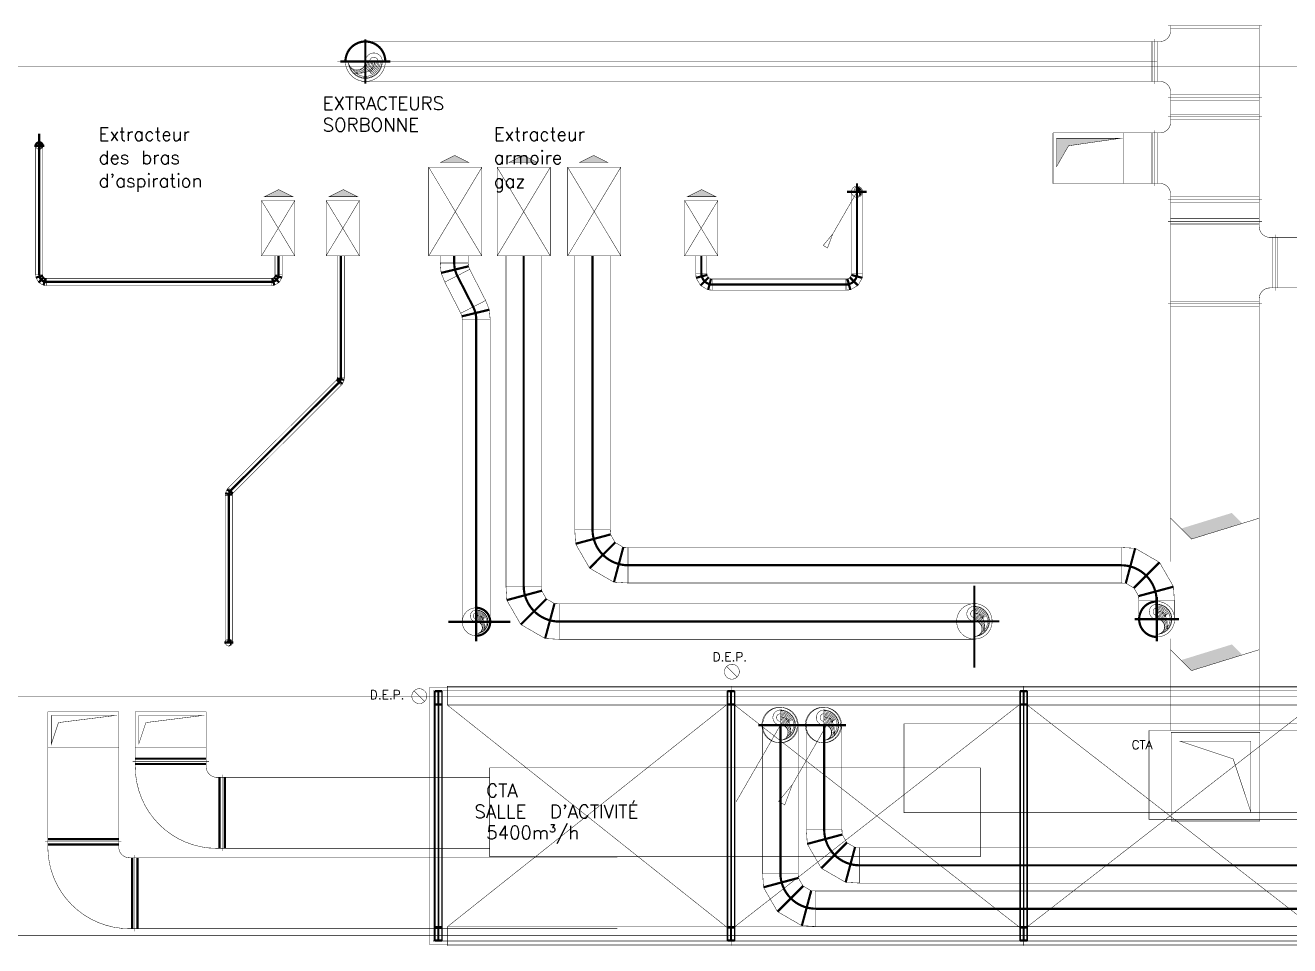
# Model space of a CAD drawing. Header units: inches. Extents: x -511311 to -456756, y 27559 to 65477.
# Drawn here: x -503247 to -488989, y 40264 to 50636 of the extents above; entities that cross this region are included whole.
import ezdxf

# ---------------------------------------------------------------- set-up
doc = ezdxf.new("R2010")
doc.units = ezdxf.units.IN
doc.header["$MEASUREMENT"] = 0
for name, pattern in [('Achse', [115, 0, -40, 75, 0]), ('AXES2', [1125, 750, -125, 125, -125]), ('CACHE', [750, 500, -250]), ('HIDDENX2', [750, 500, -250]), ('pontille 1', [133.333333, 66.666667, -66.666667]), ('Tiretet', [546.805537, 264.583325, -105.833328, 70.555556, -105.833328])]:
    doc.linetypes.add(name, pattern=pattern)
for name, color, linetype in [('00 poutres', 7, 'Continuous'), ('00 équipements siretec', 7, 'Continuous'), ('DF ActivitÈ REPRISE', 7, 'Continuous'), ('DF ActivitÈ REPRISE_A', 7, 'Continuous'), ('DF ActivitÈ REPRISE_F', 7, 'Continuous'), ('DF ActivitÈ SOUFFLAGE', 7, 'Continuous'), ('DF ActivitÈ SOUFFLAGE_A', 7, 'Continuous'), ('DF ActivitÈ SOUFFLAGE_F', 7, 'Continuous'), ('Extraction Sorbonne', 7, 'Continuous'), ('Extraction Sorbonne_A', 7, 'Continuous'), ('Extraction Sorbonne_C', 7, 'Continuous'), ('Extraction Sorbonne_F', 7, 'Continuous'), ('FISA_CAD', 7, 'Continuous'), ('mobiliers', 7, 'Continuous'), ('murs peripherique', 7, 'Continuous'), ('P_EP', 7, 'Continuous'), ('Soufflage Sorbonne', 7, 'Continuous'), ('Soufflage Sorbonne_A', 7, 'Continuous'), ('Soufflage Sorbonne_C', 7, 'Continuous'), ('textes', 7, 'Continuous'), ('VMC', 7, 'Continuous'), ('VMC_A', 7, 'Continuous'), ('VMC_C', 7, 'Continuous'), ('VMC_F', 7, 'Continuous')]:
    doc.layers.add(name, color=color, linetype=linetype)
doc.styles.get("Standard").update_dxf_attribs({"font": 'txt', "bigfont": 'BIGFONT.SHX'})

# ---------------------------------------------------------------- blocks, each defined once
blk = doc.blocks.new('Par soleil droit_52')
at = {"layer": 'mobiliers', "color": 7, "linetype": 'ByBlock', "const_width": 5}
blk.add_lwpolyline([(0, -75), (3300, -75), (3300, -25), (0, -25)], close=True, dxfattribs=at)
blk = doc.blocks.new('IPE param_verti_65_41')
at = {"layer": 'mobiliers', "color": 0, "linetype": 'ByBlock', "const_width": 17.5}
for points in [[(40, 80), (-40, 80)], [(-40, 80), (-40, 70)], [(-40, 70), (-10.5, 70)], [(-3.5, 63), (-3.5, -63)], [(3.5, -63), (3.5, 63)], [(10.5, 70), (40, 70)], [(40, 70), (40, 80)], [(-10.5, -70), (-40, -70)], [(-40, -70), (-40, -80)], [(-40, -80), (40, -80)], [(40, -70), (10.5, -70)], [(40, -80), (40, -70)]]:
    blk.add_lwpolyline(points, dxfattribs=at)
for points in [[(-3.5, 63, 0.4142136), (-10.5, 70)], [(10.5, 70, 0.4142136), (3.5, 63)], [(-10.5, -70, 0.4142136), (-3.5, -63)], [(3.5, -63, 0.4142136), (10.5, -70)]]:
    blk.add_lwpolyline(points, format="xyb", dxfattribs=at)
blk = doc.blocks.new('IPE param_incl_65_45')
at = {"layer": 'mobiliers', "color": 0, "linetype": 'ByBlock', "const_width": 17.5}
for points in [[(0, 40), (0, -40)], [(0, 40), (2820, 40)], [(0, 40), (2820, 40)], [(0, 40), (2820, 40)], [(0, 40), (2820, 40)], [(0, 40), (0, -40)], [(0, 0), (2820, 0)], [(2820, 8), (2820, 40)], [(2820, 40), (2820, 8)], [(2820, -40), (2820, 40)], [(2820, 40), (2820, -40)], [(2820, 4), (2820, 8)], [(2820, 8), (2820, 4)], [(2820, -3), (2820, -8)], [(2820, -8), (2820, -3)], [(2820, -8), (2820, -40)], [(2820, -40), (2820, -8)], [(0, -40), (2820, -40)], [(0, -40), (2820, -40)]]:
    blk.add_lwpolyline(points, dxfattribs=at)
blk = doc.blocks.new('Par soleil droit_40')
at = {"layer": 'mobiliers', "color": 7, "linetype": 'ByBlock', "const_width": 5}
blk.add_lwpolyline([(0, -75), (3300, -75), (3300, -25), (0, -25)], close=True, dxfattribs=at)
blk = doc.blocks.new('Par soleil droit_74')
at = {"layer": 'mobiliers', "color": 7, "linetype": 'ByBlock', "const_width": 5}
blk.add_lwpolyline([(0, -75), (3200, -75), (3200, -25), (0, -25)], close=True, dxfattribs=at)
blk = doc.blocks.new('Par soleil droit_75')
at = {"layer": 'mobiliers', "color": 7, "linetype": 'ByBlock', "const_width": 5}
blk.add_lwpolyline([(0, -75), (3200, -75), (3200, -25), (0, -25)], close=True, dxfattribs=at)
blk = doc.blocks.new('Par soleil droit_76')
at = {"layer": 'mobiliers', "color": 7, "linetype": 'ByBlock', "const_width": 5}
blk.add_lwpolyline([(0, -75), (3300, -75), (3300, -25), (0, -25)], close=True, dxfattribs=at)
blk = doc.blocks.new('Par soleil droit_77')
at = {"layer": 'mobiliers', "color": 7, "linetype": 'ByBlock', "const_width": 5}
blk.add_lwpolyline([(0, -75), (3300, -75), (3300, -25), (0, -25)], close=True, dxfattribs=at)
blk = doc.blocks.new('IPE param_verti_65_42')
at = {"layer": 'mobiliers', "color": 0, "linetype": 'ByBlock', "const_width": 17.5}
for points in [[(40, 80), (-40, 80)], [(-40, 80), (-40, 70)], [(-40, 70), (-10.5, 70)], [(-3.5, 63), (-3.5, -63)], [(3.5, -63), (3.5, 63)], [(10.5, 70), (40, 70)], [(40, 70), (40, 80)], [(-10.5, -70), (-40, -70)], [(-40, -70), (-40, -80)], [(-40, -80), (40, -80)], [(40, -70), (10.5, -70)], [(40, -80), (40, -70)]]:
    blk.add_lwpolyline(points, dxfattribs=at)
for points in [[(-3.5, 63, 0.4142136), (-10.5, 70)], [(10.5, 70, 0.4142136), (3.5, 63)], [(-10.5, -70, 0.4142136), (-3.5, -63)], [(3.5, -63, 0.4142136), (10.5, -70)]]:
    blk.add_lwpolyline(points, format="xyb", dxfattribs=at)
blk = doc.blocks.new('BEAM_6', base_point=(-487138, 40377))
at = {"layer": '00 poutres', "color": 7, "linetype": 'Continuous', "const_width": 5}
for points in [[(-487138, 40477), (-498488, 40477)], [(-498488, 40477), (-498488, 40277)], [(-487138, 40477), (-487138, 40277)], [(-487138, 40277), (-498488, 40277)]]:
    blk.add_lwpolyline(points, dxfattribs=at)
at = {"layer": '00 poutres', "color": 1, "linetype": 'Tiretet', "const_width": 5}
blk.add_lwpolyline([(-487138, 40377), (-498488, 40377)], dxfattribs=at)
blk = doc.blocks.new('BEAM_7', base_point=(-468988, 43077))
at = {"layer": '00 poutres', "color": 7, "linetype": 'Continuous', "const_width": 5}
for points in [[(-468988, 43177), (-498488, 43177)], [(-498488, 43177), (-498488, 42977)], [(-468988, 42977), (-498488, 42977)]]:
    blk.add_lwpolyline(points, dxfattribs=at)
at = {"layer": '00 poutres', "color": 1, "linetype": 'Tiretet', "const_width": 5}
blk.add_lwpolyline([(-468988, 43077), (-498488, 43077)], dxfattribs=at)

msp = doc.modelspace()

# ---------------------------------------------------------------- hatches: boundary and pattern name
at = {"layer": 'Extraction Sorbonne'}
for points in [[(-498563.93, 49090.151), (-498403.93, 49170.151), (-498243.93, 49090.151)], [(-498243.93, 49090.151), (-498563.93, 49090.151)], [(-497792.804, 49090.151), (-497632.804, 49170.151), (-497472.804, 49090.151)], [(-497472.804, 49090.151), (-497792.804, 49090.151)], [(-496997.144, 49090.151), (-496837.144, 49170.151), (-496677.144, 49090.151)], [(-496677.144, 49090.151), (-496997.144, 49090.151)]]:
    msp.add_hatch(color=82, dxfattribs=at).paths.add_polyline_path(points, flags=0)
at = {"layer": 'FISA_CAD'}
for points in [[(-500549.15, 48705.272), (-500389.15, 48785.272), (-500229.15, 48705.272)], [(-499821.065, 48705.272), (-499661.065, 48785.272), (-499501.065, 48705.272)], [(-495778.703, 48705.272), (-495618.703, 48785.272), (-495458.703, 48705.272)], [(-500229.15, 48705.272), (-500549.15, 48705.272)], [(-499501.065, 48705.272), (-499821.065, 48705.272)], [(-495458.703, 48705.272), (-495778.703, 48705.272)]]:
    msp.add_hatch(color=1, dxfattribs=at).paths.add_polyline_path(points, flags=0)
at = {"layer": 'Soufflage Sorbonne'}
for points in [[(-491618.668, 49042.826), (-491482.524, 49278.774), (-490898.668, 49362.826), (-491618.668, 49362.826)], [(-490214.476, 44964.246), (-490096.624, 44846.395), (-489523.401, 45023.172), (-489641.252, 45141.023)], [(-490214.476, 43482.115), (-490096.624, 43364.264), (-489523.401, 43541.041), (-489641.252, 43658.892)]]:
    msp.add_hatch(color=70, dxfattribs=at).paths.add_polyline_path(points, flags=0)

# ---------------------------------------------------------------- linework, layer by layer
at = {"layer": '00 équipements siretec', "color": 7, "linetype": 'Continuous', "const_width": 5}
for points in [[(-494941.004, 42751.373, 1), (-494541.004, 42751.373, 1)], [(-494451.42, 42751.373, 1), (-494051.42, 42751.373, 1)]]:
    msp.add_lwpolyline(points, format="xyb", close=True, dxfattribs=at)
msp.add_lwpolyline([(-487338.267, 42763.809), (-487338.267, 41763.809), (-493338.267, 41763.809), (-493338.267, 42763.809)], close=True, dxfattribs=at)
at = {"layer": 'DF ActivitÈ REPRISE', "color": 191, "linetype": 'CACHE', "const_width": 5}
msp.add_lwpolyline([(-494442.121, 42750.569, 1), (-494042.121, 42750.569, 1)], format="xyb", close=True, dxfattribs=at)
for points in [[(-494242.121, 42920.519, 1), (-494242.121, 42750.569)], [(-494242.121, 42580.619, 1), (-494242.121, 42920.519)], [(-494176.917, 42601.013, 0.812993423), (-494242.121, 42913.721)], [(-494242.121, 42878.031, 1), (-494242.121, 42793.056)], [(-494159.868, 42625.663, 0.744252547), (-494242.121, 42900.125)], [(-494116.135, 42801.682, 0.3053369), (-494242.121, 42886.529)], [(-494129.177, 42797.649, 0.302733846), (-494242.121, 42872.933)], [(-494139.244, 42785.878, 0.320374696), (-494242.121, 42859.337)], [(-494149.771, 42773.571, 0.344394639), (-494242.121, 42845.741)], [(-494129.449, 42797.331, 0.178755976), (-494242.121, 42838.943)], [(-494138.286, 42786.999, 0.178755976), (-494242.121, 42825.347)], [(-494147.123, 42776.666, 0.178755976), (-494242.121, 42811.751)], [(-494155.96, 42766.334, 0.178755976), (-494242.121, 42798.155)], [(-494126.517, 42637.517, 0.485850036), (-494242.121, 42784.559)], [(-494128.946, 42657.282, 0.166910225), (-494149, 42791.203)], [(-494139.729, 42640.725, 0.485850036), (-494242.121, 42770.963)], [(-494176.917, 42601.013, 0.66644385), (-494242.121, 42757.367)], [(-494242.121, 42580.619, 1), (-494242.121, 42750.569)], [(-494242.121, 42580.619, 0.150139779), (-494177.116, 42600.588)], [(-502992.602, 41375.657, 0.414213562), (-502072.602, 40455.657)], [(-502192.602, 41375.657, 0.414213562), (-502072.602, 41255.657)]]:
    msp.add_lwpolyline(points, format="xyb", dxfattribs=at)
for points in [[(-494242.121, 42913.721), (-494242.121, 42757.367)], [(-494217.849, 42736.501), (-494597.849, 42078.321), (-494683.208, 41850.475), (-494752.49, 41890.475), (-494597.849, 42078.321)], [(-494438.059, 42750.471), (-494438.059, 41569.727)], [(-494038.059, 42750.471), (-494038.059, 41569.727)], [(-502992.602, 42498.559), (-502992.602, 41435.657)], [(-502192.602, 42498.559), (-502192.602, 41435.657)], [(-494438.059, 41569.727), (-494429.206, 41411.33)], [(-494038.059, 41569.727), (-494438.059, 41569.727)], [(-494038.059, 41569.727), (-494035.108, 41516.928)], [(-494035.108, 41516.928), (-493982.309, 41425.478)], [(-502162.602, 41435.657), (-503022.602, 41435.657)], [(-502992.602, 41435.657), (-502992.602, 41375.657)], [(-502192.602, 41435.657), (-502192.602, 41375.657)], [(-494429.206, 41411.33), (-494270.808, 41136.978)], [(-493982.309, 41425.478), (-493890.858, 41372.679)], [(-493890.858, 41372.679), (-493838.059, 41369.727)], [(-493838.059, 41369.727), (-493838.059, 40969.727)], [(-493838.059, 41369.727), (-482706.923, 41369.727)], [(-502072.602, 41255.657), (-502012.602, 41255.657)], [(-502012.602, 41285.657), (-502012.602, 40425.657)], [(-502012.602, 41255.657), (-496569.565, 41255.657)], [(-494270.808, 41136.978), (-493996.456, 40978.581)], [(-493996.456, 40978.581), (-493838.059, 40969.727)], [(-493838.059, 40969.727), (-479583.194, 40969.727)], [(-502072.602, 40455.657), (-502012.602, 40455.657)], [(-502012.602, 40455.657), (-496569.565, 40455.657)]]:
    msp.add_lwpolyline(points, dxfattribs=at)
for points in [[(-502992.602, 42498.559), (-502192.602, 42498.559), (-502192.602, 42898.559), (-502992.602, 42898.559)], [(-502952.602, 42538.559), (-502872.602, 42778.559), (-502232.602, 42858.559), (-502952.602, 42858.559)], [(-483575.485, 41688.364), (-483575.485, 42688.364), (-490575.485, 42688.364), (-490575.485, 41688.364)], [(-492476.845, 41267.848), (-492476.845, 42267.848), (-498010.392, 42267.848), (-498010.392, 41267.848)]]:
    msp.add_lwpolyline(points, close=True, dxfattribs=at)
at = {"layer": 'DF ActivitÈ REPRISE_A', "color": 7, "linetype": 'Continuous', "const_width": 25}
for points in [[(-494492.121, 42750.569), (-493992.121, 42750.569)], [(-494238.059, 42750.471), (-494238.059, 41569.727)], [(-493838.059, 41169.727), (-479583.194, 41169.727)]]:
    msp.add_lwpolyline(points, dxfattribs=at)
msp.add_lwpolyline([(-494238.059, 41569.727, 0.414213562), (-493838.059, 41169.727)], format="xyb", dxfattribs=at)
at = {"layer": 'DF ActivitÈ REPRISE_F', "color": 7, "linetype": 'Continuous', "const_width": 25}
for points in [[(-494035.108, 41516.928), (-494429.206, 41411.33)], [(-502192.602, 41465.657), (-502992.602, 41465.657)], [(-502192.602, 41405.657), (-502992.602, 41405.657)], [(-493982.309, 41425.478), (-494270.808, 41136.978)], [(-493890.858, 41372.679), (-493996.456, 40978.581)], [(-502042.602, 41255.657), (-502042.602, 40455.657)], [(-501982.602, 41255.657), (-501982.602, 40455.657)]]:
    msp.add_lwpolyline(points, dxfattribs=at)
at = {"layer": 'DF ActivitÈ SOUFFLAGE', "color": 6, "linetype": 'Continuous', "const_width": 5}
msp.add_lwpolyline([(-494931.705, 42750.569, 1), (-494531.705, 42750.569, 1)], format="xyb", close=True, dxfattribs=at)
for points in [[(-494731.705, 42920.519, 1), (-494731.705, 42750.569)], [(-494731.705, 42580.619, 1), (-494731.705, 42920.519)], [(-494666.501, 42601.013, 0.812993423), (-494731.705, 42913.721)], [(-494731.705, 42878.031, 1), (-494731.705, 42793.056)], [(-494649.452, 42625.663, 0.744252547), (-494731.705, 42900.125)], [(-494605.718, 42801.682, 0.3053369), (-494731.705, 42886.529)], [(-494618.761, 42797.649, 0.302733846), (-494731.705, 42872.933)], [(-494628.828, 42785.878, 0.320374696), (-494731.705, 42859.337)], [(-494639.354, 42773.571, 0.344394639), (-494731.705, 42845.741)], [(-494619.032, 42797.331, 0.178755976), (-494731.705, 42838.943)], [(-494627.869, 42786.999, 0.178755976), (-494731.705, 42825.347)], [(-494636.707, 42776.666, 0.178755976), (-494731.705, 42811.751)], [(-494645.544, 42766.334, 0.178755976), (-494731.705, 42798.155)], [(-494616.101, 42637.517, 0.485850036), (-494731.705, 42784.559)], [(-494618.53, 42657.282, 0.166910225), (-494638.584, 42791.203)], [(-494629.312, 42640.725, 0.485850036), (-494731.705, 42770.963)], [(-494666.501, 42601.013, 0.66644385), (-494731.705, 42757.367)], [(-494731.705, 42580.619, 1), (-494731.705, 42750.569)], [(-494731.705, 42580.619, 0.150139779), (-494666.7, 42600.588)], [(-502006.852, 42281.329, 0.414213562), (-501086.852, 41361.329)], [(-501206.852, 42281.329, 0.414213562), (-501086.852, 42161.329)]]:
    msp.add_lwpolyline(points, format="xyb", dxfattribs=at)
for points in [[(-494731.705, 42913.721), (-494731.705, 42757.367)], [(-495231.803, 41884.579), (-495111.803, 42092.425), (-494731.803, 42750.604)], [(-494931.824, 42750.569), (-494931.824, 41080.82)], [(-494531.824, 42750.569), (-494531.824, 41080.82)], [(-502006.852, 42498.559), (-502006.852, 42341.329)], [(-501206.852, 42498.559), (-501206.852, 42341.329)], [(-501176.852, 42341.329), (-502036.852, 42341.329)], [(-502006.852, 42341.329), (-502006.852, 42281.329)], [(-501206.852, 42341.329), (-501206.852, 42281.329)], [(-501086.852, 42161.329), (-501026.852, 42161.329)], [(-501026.852, 42191.329), (-501026.852, 41331.329)], [(-501026.852, 42161.329), (-498010.392, 42161.329)], [(-501086.852, 41361.329), (-501026.852, 41361.329)], [(-501026.852, 41361.329), (-498010.392, 41361.329)], [(-494931.824, 41080.82), (-494922.97, 40922.423)], [(-494531.824, 41080.82), (-494931.824, 41080.82)], [(-494531.824, 41080.82), (-494528.872, 41028.021)], [(-494922.97, 40922.423), (-494764.573, 40648.071)], [(-494528.872, 41028.021), (-494476.073, 40936.57)], [(-494476.073, 40936.57), (-494384.623, 40883.771)], [(-494384.623, 40883.771), (-494331.824, 40880.82)], [(-494331.824, 40880.82), (-494331.824, 40480.82)], [(-494331.824, 40880.82), (-491707.032, 40880.82)], [(-491707.032, 40880.82), (-483145.399, 40880.82)], [(-494764.573, 40648.071), (-494490.221, 40489.673)], [(-494490.221, 40489.673), (-494331.824, 40480.82)], [(-494331.824, 40480.82), (-491707.032, 40480.82)], [(-491707.032, 40480.82), (-476551.419, 40480.82)]]:
    msp.add_lwpolyline(points, dxfattribs=at)
for points in [[(-502006.852, 42498.559), (-501206.852, 42498.559), (-501206.852, 42898.559), (-502006.852, 42898.559)], [(-501966.852, 42538.559), (-501886.852, 42778.559), (-501246.852, 42858.559), (-501966.852, 42858.559)]]:
    msp.add_lwpolyline(points, close=True, dxfattribs=at)
at = {"layer": 'DF ActivitÈ SOUFFLAGE_A', "color": 7, "linetype": 'Continuous', "const_width": 25}
for points in [[(-494981.705, 42750.569), (-494481.705, 42750.569)], [(-494731.824, 42750.569), (-494731.824, 41080.82)], [(-494331.824, 40680.82), (-491707.032, 40680.82)], [(-491707.032, 40680.82), (-476551.419, 40680.82)]]:
    msp.add_lwpolyline(points, dxfattribs=at)
msp.add_lwpolyline([(-494731.824, 41080.82, 0.414213562), (-494331.824, 40680.82)], format="xyb", dxfattribs=at)
at = {"layer": 'DF ActivitÈ SOUFFLAGE_F', "color": 7, "linetype": 'Continuous', "const_width": 25}
for points in [[(-501206.852, 42371.329), (-502006.852, 42371.329)], [(-501206.852, 42311.329), (-502006.852, 42311.329)], [(-501056.852, 42161.329), (-501056.852, 41361.329)], [(-500996.852, 42161.329), (-500996.852, 41361.329)], [(-494528.872, 41028.021), (-494922.97, 40922.423)], [(-494476.073, 40936.57), (-494764.573, 40648.071)], [(-494384.623, 40883.771), (-494490.221, 40489.673)]]:
    msp.add_lwpolyline(points, dxfattribs=at)
at = {"layer": 'Extraction Sorbonne', "color": 82, "linetype": 'AXES2', "const_width": 5}
for points in [[(-498563.93, 49090.151), (-498243.93, 49090.151), (-498403.93, 49170.151)], [(-497792.804, 49090.151), (-497472.804, 49090.151), (-497632.804, 49170.151)], [(-496997.144, 49090.151), (-496677.144, 49090.151), (-496837.144, 49170.151)], [(-498097.675, 49037.4), (-498097.675, 48037.418), (-498697.664, 48037.418), (-498697.664, 49037.4)], [(-497326.55, 49037.4), (-497326.55, 48037.418), (-497926.538, 48037.418), (-497926.538, 49037.4)], [(-496530.89, 49037.4), (-496530.89, 48037.418), (-497130.878, 48037.418), (-497130.878, 49037.4)]]:
    msp.add_lwpolyline(points, close=True, dxfattribs=at)
for points in [[(-498097.675, 49037.4), (-498697.664, 48037.418)], [(-498697.664, 49037.4), (-498097.675, 48037.418)], [(-497326.55, 49037.4), (-497926.538, 48037.418)], [(-497926.538, 49037.4), (-497326.55, 48037.418)], [(-496530.89, 49037.4), (-497130.878, 48037.418)], [(-497130.878, 49037.4), (-496530.89, 48037.418)], [(-498567.679, 47957.393), (-498567.679, 48037.418)], [(-498557.599, 47845.987), (-498567.679, 47957.393)], [(-498567.679, 47957.393), (-498252.679, 47957.393)], [(-498252.679, 47957.393), (-498252.679, 48037.418)], [(-498248.298, 47920.504), (-498252.679, 47957.393)], [(-498235.399, 47885.667), (-498248.298, 47920.504)], [(-497826.544, 44316.908), (-497826.544, 48037.418)], [(-497426.544, 44316.908), (-497426.544, 48037.418)], [(-497050.515, 44951.56), (-497050.515, 48037.418)], [(-496650.515, 44951.56), (-496650.515, 48037.418)], [(-498515.838, 47742.214), (-498557.599, 47845.987)], [(-498515.838, 47742.214), (-498235.399, 47885.667)], [(-498056.036, 47535.026), (-498235.399, 47885.667)], [(-498336.475, 47391.573), (-498515.838, 47742.214)], [(-498336.475, 47391.573), (-498056.036, 47535.026)], [(-498014.275, 47431.252), (-498056.036, 47535.026)], [(-498323.576, 47356.736), (-498336.475, 47391.573)], [(-498319.195, 47319.846), (-498323.576, 47356.736)], [(-498004.195, 47319.846), (-498014.275, 47431.252)], [(-498319.195, 47114.211), (-498319.195, 47319.846)], [(-498319.195, 47319.846), (-498004.195, 47319.846)], [(-498004.195, 47114.211), (-498004.195, 47319.846)], [(-498319.195, 43914.506), (-498319.195, 47114.211)], [(-498004.195, 43914.506), (-498004.195, 47114.211)], [(-497041.661, 44793.163), (-497050.515, 44951.56)], [(-497050.515, 44951.56), (-496650.515, 44951.56)], [(-496647.563, 44898.761), (-496650.515, 44951.56)], [(-496883.264, 44518.81), (-497041.661, 44793.163)], [(-496594.764, 44807.31), (-496647.563, 44898.761)], [(-496503.314, 44754.511), (-496594.764, 44807.31)], [(-496450.515, 44751.56), (-496503.314, 44754.511)], [(-490889.96, 44751.56), (-496450.515, 44751.56)], [(-496450.515, 44351.56), (-496450.515, 44751.56)], [(-490731.563, 44742.706), (-490889.96, 44751.56)], [(-490889.96, 44351.56), (-490889.96, 44751.56)], [(-490457.211, 44584.309), (-490731.563, 44742.706)], [(-496608.912, 44360.413), (-496883.264, 44518.81)], [(-490298.814, 44309.957), (-490457.211, 44584.309)], [(-496450.515, 44351.56), (-496608.912, 44360.413)], [(-490889.96, 44351.56), (-496450.515, 44351.56)], [(-490837.161, 44348.609), (-490889.96, 44351.56)], [(-490745.711, 44295.81), (-490837.161, 44348.609)], [(-497817.691, 44158.511), (-497826.544, 44316.908)], [(-497826.544, 44316.908), (-497426.544, 44316.908)], [(-497423.593, 44264.109), (-497426.544, 44316.908)], [(-497370.794, 44172.658), (-497423.593, 44264.109)], [(-490692.912, 44204.359), (-490745.711, 44295.81)], [(-490689.96, 44151.56), (-490692.912, 44204.359)], [(-490289.96, 44151.56), (-490298.814, 44309.957)], [(-497659.293, 43884.159), (-497817.691, 44158.511)], [(-497279.343, 44119.859), (-497370.794, 44172.658)], [(-497226.544, 44116.908), (-497279.343, 44119.859)], [(-492544.89, 44116.908), (-497226.544, 44116.908)], [(-497226.544, 43716.908), (-497226.544, 44116.908)], [(-492544.561, 44082.766), (-492544.561, 43926.412)], [(-490689.96, 43944.258), (-490689.96, 44151.56)], [(-490689.96, 44151.56), (-490289.96, 44151.56)], [(-490486.637, 44106.637), (-490486.637, 43950.283)], [(-490289.96, 43944.258), (-490289.96, 44151.56)], [(-498161.695, 44042.988), (-498161.695, 43919.859)], [(-497384.941, 43725.762), (-497659.293, 43884.159)], [(-497226.544, 43716.908), (-497384.941, 43725.762)], [(-492544.89, 43716.908), (-497226.544, 43716.908)]]:
    msp.add_lwpolyline(points, dxfattribs=at)
for points in [[(-498161.695, 44072.006, 1), (-498161.695, 43757.006)], [(-492344.561, 43919.614, 1), (-492744.561, 43919.614)], [(-492544.561, 44089.564, 1), (-492544.561, 43919.614)], [(-492544.561, 43749.664, 1), (-492544.561, 44089.564)], [(-492479.357, 43770.058, 0.812993423), (-492544.561, 44082.766)], [(-492462.308, 43794.709, 0.744252547), (-492544.561, 44069.17)], [(-492418.575, 43970.727, 0.3053369), (-492544.561, 44055.574)], [(-490486.637, 44113.435, 1), (-490486.637, 43943.485)], [(-490486.637, 44070.948, 1), (-490486.637, 43985.973)], [(-490486.637, 43743.485, 1), (-490486.637, 44143.485)], [(-490486.637, 43773.535, 1), (-490486.637, 44113.435)], [(-490421.433, 43793.929, 0.812993423), (-490486.637, 44106.637)], [(-490404.384, 43818.579, 0.744252547), (-490486.637, 44093.041)], [(-490360.651, 43994.598, 0.3053369), (-490486.637, 44079.445)], [(-490373.693, 43990.566, 0.302733846), (-490486.637, 44065.849)], [(-498161.695, 44048.341, 1), (-498161.695, 43914.506)], [(-498161.695, 44014.883, 1), (-498161.695, 43947.965)], [(-498161.695, 43780.67, 1), (-498161.695, 44048.341)], [(-498110.347, 43796.731, 0.812993423), (-498161.695, 44042.988)], [(-498096.921, 43816.143, 0.744252547), (-498161.695, 44032.281)], [(-498062.48, 43954.757, 0.3053369), (-498161.695, 44021.574)], [(-498072.751, 43951.582, 0.302733846), (-498161.695, 44010.868)], [(-498080.679, 43942.312, 0.320374696), (-498161.695, 44000.161)], [(-498088.969, 43932.62, 0.344394639), (-498161.695, 43989.454)], [(-498072.965, 43951.331, 0.178755976), (-498161.695, 43984.1)], [(-498079.924, 43943.195, 0.178755976), (-498161.695, 43973.394)], [(-498086.884, 43935.058, 0.178755976), (-498161.695, 43962.687)], [(-498093.843, 43926.921, 0.178755976), (-498161.695, 43951.98)], [(-498070.656, 43825.477, 0.485850036), (-498161.695, 43941.273)], [(-498081.061, 43828.004, 0.485850036), (-498161.695, 43930.566)], [(-498110.347, 43796.731, 0.66644385), (-498161.695, 43919.859)], [(-498161.695, 43780.67, 1), (-498161.695, 43914.506)], [(-498072.57, 43841.043, 0.166910225), (-498088.362, 43946.505)], [(-492744.561, 43919.614, 1), (-492344.561, 43919.614)], [(-492544.561, 44047.077, 1), (-492544.561, 43962.102)], [(-492431.617, 43966.695, 0.302733846), (-492544.561, 44041.978)], [(-492441.684, 43954.924, 0.320374696), (-492544.561, 44028.382)], [(-492452.211, 43942.616, 0.344394639), (-492544.561, 44014.786)], [(-492431.889, 43966.377, 0.178755976), (-492544.561, 44007.988)], [(-492440.726, 43956.045, 0.178755976), (-492544.561, 43994.392)], [(-492449.563, 43945.712, 0.178755976), (-492544.561, 43980.796)], [(-492458.4, 43935.38, 0.178755976), (-492544.561, 43967.2)], [(-492428.957, 43806.562, 0.485850036), (-492544.561, 43953.604)], [(-492442.169, 43809.771, 0.485850036), (-492544.561, 43940.008)], [(-492479.357, 43770.058, 0.66644385), (-492544.561, 43926.412)], [(-492544.561, 43749.664, 1), (-492544.561, 43919.614)], [(-492431.386, 43826.328, 0.166910225), (-492451.44, 43960.249)], [(-490383.76, 43978.795, 0.320374696), (-490486.637, 44052.253)], [(-490394.287, 43966.487, 0.344394639), (-490486.637, 44038.657)], [(-490373.965, 43990.248, 0.178755976), (-490486.637, 44031.859)], [(-490382.802, 43979.915, 0.178755976), (-490486.637, 44018.263)], [(-490391.639, 43969.583, 0.178755976), (-490486.637, 44004.667)], [(-490400.476, 43959.251, 0.178755976), (-490486.637, 43991.071)], [(-490371.033, 43830.433, 0.485850036), (-490486.637, 43977.475)], [(-490384.245, 43833.642, 0.485850036), (-490486.637, 43963.879)], [(-490421.433, 43793.929, 0.66644385), (-490486.637, 43950.283)], [(-490486.637, 43773.535, 1), (-490486.637, 43943.485)], [(-490373.462, 43850.199, 0.166910225), (-490393.517, 43984.119)], [(-498161.695, 43780.67, 0.150139779), (-498110.503, 43796.397)], [(-492544.561, 43749.664, 0.150139779), (-492479.556, 43769.634)], [(-490486.637, 43773.535, 0.150139779), (-490421.632, 43793.505)]]:
    msp.add_lwpolyline(points, format="xyb", dxfattribs=at)
for points in [[(-498319.195, 43914.506, 1), (-498004.195, 43914.506, 1)], [(-490686.637, 43943.485, 1), (-490286.637, 43943.485, 1)]]:
    msp.add_lwpolyline(points, format="xyb", close=True, dxfattribs=at)
at = {"layer": 'Extraction Sorbonne_A', "color": 7, "linetype": 'Continuous', "const_width": 25}
for points in [[(-498410.179, 47957.393), (-498410.179, 48037.418)], [(-497626.544, 44316.908), (-497626.544, 48037.418)], [(-496850.515, 44951.56), (-496850.515, 48037.418)], [(-498196.255, 47463.299), (-498375.619, 47813.94)], [(-498161.695, 47114.211), (-498161.695, 47319.846)], [(-498161.695, 43914.506), (-498161.695, 47114.211)], [(-490889.96, 44551.56), (-496450.515, 44551.56)], [(-492544.561, 43396.374), (-492544.561, 44319.614)], [(-490486.637, 43693.485), (-490486.637, 44193.485)], [(-498161.695, 44135.006), (-498161.695, 43694.006)], [(-498161.695, 43717.631), (-498161.695, 44111.381)], [(-490489.96, 43944.258), (-490489.96, 44151.56)], [(-497775.99, 43914.506), (-498476.695, 43914.506)], [(-498358.57, 43914.506), (-497964.82, 43914.506)], [(-492544.89, 43916.908), (-497226.544, 43916.908)], [(-492264.561, 43919.614), (-492824.561, 43919.614)], [(-490736.637, 43943.485), (-490236.637, 43943.485)]]:
    msp.add_lwpolyline(points, dxfattribs=at)
for points in [[(-498410.179, 47957.393, 0.118760829), (-498375.619, 47813.94)], [(-498161.695, 47319.846, 0.118760829), (-498196.255, 47463.299)], [(-496850.515, 44951.56, 0.414213562), (-496450.515, 44551.56)], [(-490489.96, 44151.56, 0.414213562), (-490889.96, 44551.56)], [(-497626.544, 44316.908, 0.414213562), (-497226.544, 43916.908)]]:
    msp.add_lwpolyline(points, format="xyb", dxfattribs=at)
at = {"layer": 'Extraction Sorbonne_C', "color": 7, "linetype": 'Continuous', "const_width": 25}
for points in [[(-498161.695, 43757.006, 1), (-498161.695, 44072.006)], [(-490486.637, 44143.485, 1), (-490486.637, 43743.485)]]:
    msp.add_lwpolyline(points, format="xyb", dxfattribs=at)
at = {"layer": 'Extraction Sorbonne_F', "color": 7, "linetype": 'Continuous', "const_width": 25}
for points in [[(-498248.298, 47920.504), (-498557.599, 47845.987)], [(-498323.576, 47356.736), (-498014.275, 47431.252)], [(-496647.563, 44898.761), (-497041.661, 44793.163)], [(-496594.764, 44807.31), (-496883.264, 44518.81)], [(-496503.314, 44754.511), (-496608.912, 44360.413)], [(-490837.161, 44348.609), (-490731.563, 44742.706)], [(-490745.711, 44295.81), (-490457.211, 44584.309)], [(-497423.593, 44264.109), (-497817.691, 44158.511)], [(-490692.912, 44204.359), (-490298.814, 44309.957)], [(-497370.794, 44172.658), (-497659.293, 43884.159)], [(-497279.343, 44119.859), (-497384.941, 43725.762)]]:
    msp.add_lwpolyline(points, dxfattribs=at)
at = {"layer": 'FISA_CAD', "color": 1, "linetype": 'Continuous', "const_width": 5}
for points in [[(-500549.15, 48705.272), (-500229.15, 48705.272), (-500389.15, 48785.272)], [(-499821.065, 48705.272), (-499501.065, 48705.272), (-499661.065, 48785.272)], [(-495778.703, 48705.272), (-495458.703, 48705.272), (-495618.703, 48785.272)]]:
    msp.add_lwpolyline(points, close=True, dxfattribs=at)
at = {"layer": 'murs peripherique', "color": 1, "linetype": 'Tiretet', "const_width": 5}
for points in [[(-511308.535, 50172.492), (-459358.126, 50172.492)], [(-511308.535, 43076.801), (-459358.126, 43076.801)], [(-511308.535, 40376.801), (-459358.126, 40376.801)]]:
    msp.add_lwpolyline(points, dxfattribs=at)
at = {"layer": 'murs peripherique', "color": 7, "linetype": 'Continuous', "const_width": 5}
for points in [[(-498688.267, 40276.801), (-498688.267, 43177.145)], [(-498688.267, 43176.801), (-498688.267, 40276.801)], [(-498488.267, 43176.801), (-498688.267, 43176.801)], [(-498488.267, 43136.801), (-498648.267, 43136.801)], [(-498648.267, 43136.801), (-498648.267, 40316.801)], [(-498688.267, 40276.801), (-498488.267, 40276.801)], [(-498648.267, 40316.801), (-498488.267, 40316.801)]]:
    msp.add_lwpolyline(points, dxfattribs=at)
at = {"layer": 'murs peripherique', "color": 1, "linetype": 'Achse', "const_width": 5}
for points in [[(-498488.267, 40476.801), (-495328.267, 42986.801)], [(-495328.267, 40466.609), (-498488.267, 42976.801)], [(-492028.267, 40466.609), (-495248.806, 42976.801)], [(-495248.267, 40476.609), (-492028.267, 42986.801)], [(-491948.806, 42976.801), (-488728.733, 40476.801)], [(-488728.733, 42976.801), (-491948.806, 40476.801)]]:
    msp.add_lwpolyline(points, dxfattribs=at)
at = {"layer": 'P_EP', "color": 1, "linetype": 'Continuous', "const_width": 5}
for points in [[(-495362.978, 43351.73, 1), (-495194.978, 43351.73, 1)], [(-498887.727, 43076.395, 1), (-498719.727, 43076.395, 1)]]:
    msp.add_lwpolyline(points, format="xyb", close=True, dxfattribs=at)
for points in [[(-495338.375, 43411.127), (-495219.581, 43292.333)], [(-498863.124, 43135.792), (-498744.33, 43016.998)]]:
    msp.add_lwpolyline(points, dxfattribs=at)
at = {"layer": 'Soufflage Sorbonne', "color": 70, "linetype": 'Continuous', "const_width": 5}
for points in [[(-490362.327, 50633.645), (-489302.327, 50633.645)], [(-490332.327, 50633.645), (-490332.327, 50573.645)], [(-489332.327, 49823.645), (-489332.327, 50633.645)], [(-490512.327, 50483.645), (-490512.327, 49973.645)], [(-490332.327, 50603.645), (-489332.327, 50603.645)], [(-490512.327, 50453.645), (-499453.255, 50453.645)], [(-490542.327, 50453.645), (-490542.327, 50003.645)], [(-490452.327, 50453.645), (-490512.327, 50453.645)], [(-490482.327, 50453.645), (-490482.327, 50003.645)], [(-499726.705, 50228.645), (-490482.327, 50228.645)], [(-499228.159, 50228.645), (-499404.058, 50228.645)], [(-490512.327, 50003.645), (-499453.255, 50003.645)], [(-490452.327, 50003.645), (-490512.327, 50003.645)], [(-490362.327, 49823.645), (-489302.327, 49823.645)], [(-490332.327, 49823.645), (-490332.327, 49883.645)], [(-490332.327, 49853.645), (-489332.327, 49853.645)], [(-490332.327, 49603.774), (-490332.327, 49823.645)], [(-490332.327, 49793.645), (-489332.327, 49793.645)], [(-489332.327, 49603.774), (-489332.327, 49823.645)], [(-490332.327, 49633.774), (-489332.327, 49633.774)], [(-490362.327, 49603.774), (-489302.327, 49603.774)], [(-490332.327, 49603.774), (-490332.327, 49543.774)], [(-490332.327, 49573.774), (-489332.327, 49573.774)], [(-489332.327, 48366.61), (-489332.327, 49603.774)], [(-490858.668, 49423.774), (-491658.668, 49423.774)], [(-491658.668, 49423.774), (-491658.668, 48853.774), (-490858.668, 48853.774), (-490858.668, 49423.774)], [(-490858.668, 49423.774), (-490858.668, 49358.544)], [(-490512.327, 49423.774), (-490858.668, 49423.774)], [(-490542.327, 49423.774), (-490542.327, 48853.774)], [(-490512.327, 49453.774), (-490512.327, 48823.774)], [(-490452.327, 49423.774), (-490512.327, 49423.774)], [(-490482.327, 49423.774), (-490482.327, 48853.774)], [(-490512.327, 48853.774), (-490858.668, 48853.774)], [(-490452.327, 48853.774), (-490512.327, 48853.774)], [(-490362.327, 48673.774), (-489302.327, 48673.774)], [(-490332.327, 48673.774), (-490332.327, 48733.774)], [(-490332.327, 45082.097), (-490332.327, 48703.774)], [(-490332.327, 48703.774), (-489332.327, 48703.774)], [(-490332.327, 48643.774), (-489332.327, 48643.774)], [(-489302.327, 48426.61), (-490362.327, 48426.61)], [(-489332.327, 48456.61), (-490332.327, 48456.61)], [(-490332.327, 47496.61), (-490332.327, 48426.61)], [(-490332.327, 47496.61), (-490332.327, 48426.61)], [(-489332.327, 48396.61), (-490332.327, 48396.61)], [(-489332.327, 48426.61), (-489332.327, 48366.61)], [(-489212.327, 48246.61), (-487302.159, 48246.61)], [(-489182.327, 48246.61), (-489182.327, 47676.61)], [(-489152.327, 48276.61), (-489152.327, 47646.61)], [(-489122.327, 48246.61), (-489122.327, 47676.61)], [(-489212.327, 47676.61), (-487302.159, 47676.61)], [(-489302.327, 47496.61), (-490362.327, 47496.61)], [(-489332.327, 47526.61), (-490332.327, 47526.61)], [(-489332.327, 45082.097), (-489332.327, 47556.61)], [(-489332.327, 47496.61), (-489332.327, 47556.61)], [(-489332.327, 47466.61), (-490332.327, 47466.61)], [(-490332.327, 45082.097), (-490096.624, 44846.395), (-489332.327, 45082.097)], [(-490332.327, 42688.364), (-490332.327, 43599.966)], [(-490332.327, 43599.966), (-490096.624, 43364.264), (-489332.327, 43599.966)], [(-489332.327, 42688.364), (-489332.327, 43599.966)]]:
    msp.add_lwpolyline(points, dxfattribs=at)
for points in [[(-490452.327, 50453.645, 0.414213562), (-490332.327, 50573.645)], [(-499602.899, 50228.645, 0.150139779), (-499580.433, 50155.514)], [(-499602.899, 50228.645, 1), (-499220.512, 50228.645)], [(-499602.899, 50228.645, 1), (-499411.705, 50228.645)], [(-499579.956, 50155.29, 0.812993423), (-499228.159, 50228.645)], [(-499579.956, 50155.29, 0.66644385), (-499404.058, 50228.645)], [(-499552.224, 50136.11, 0.744252547), (-499243.455, 50228.645)], [(-499538.889, 50098.59, 0.485850036), (-499373.467, 50228.645)], [(-499535.279, 50113.453, 0.485850036), (-499388.762, 50228.645)], [(-499220.512, 50228.645, 1), (-499411.705, 50228.645)], [(-499393.969, 50131.713, 0.178755976), (-499358.171, 50228.645)], [(-499385.828, 50124.75, 0.344394639), (-499304.637, 50228.645)], [(-499382.345, 50121.772, 0.178755976), (-499342.876, 50228.645)], [(-499371.982, 50112.908, 0.320374696), (-499289.341, 50228.645)], [(-499370.721, 50111.83, 0.178755976), (-499327.58, 50228.645)], [(-499268.31, 50228.645, 1), (-499363.907, 50228.645)], [(-499359.097, 50101.888, 0.178755976), (-499312.285, 50228.645)], [(-499358.74, 50101.583, 0.302733846), (-499274.046, 50228.645)], [(-499354.203, 50086.91, 0.3053369), (-499258.75, 50228.645)], [(-499516.653, 50101.323, 0.166910225), (-499365.992, 50123.884)], [(-490332.327, 49883.645, 0.414213562), (-490452.327, 50003.645)], [(-490452.327, 49423.774, 0.414213562), (-490332.327, 49543.774)], [(-490332.327, 48733.774, 0.414213562), (-490452.327, 48853.774)], [(-489332.327, 48366.61, 0.414213562), (-489212.327, 48246.61)], [(-489212.327, 47676.61, 0.414213562), (-489332.327, 47556.61)]]:
    msp.add_lwpolyline(points, format="xyb", dxfattribs=at)
msp.add_lwpolyline([(-499636.705, 50228.645, 1), (-499186.705, 50228.645, 1)], format="xyb", close=True, dxfattribs=at)
at = {"layer": 'Soufflage Sorbonne', "color": 70, "linetype": 'CACHE', "const_width": 5}
for points in [[(-490332.327, 45082.097), (-490332.327, 44590.237)], [(-489332.327, 45082.097), (-489332.327, 43599.966)], [(-490332.327, 43725.832), (-490332.327, 43599.966)]]:
    msp.add_lwpolyline(points, dxfattribs=at)
at = {"layer": 'Soufflage Sorbonne', "color": 70, "linetype": 'Continuous', "const_width": 5}
for points in [[(-490326.221, 42669.178), (-490326.221, 41669.178), (-489326.221, 41669.178), (-489326.221, 42669.178)], [(-490226.221, 42569.178), (-489626.221, 42369.178), (-489426.221, 41769.178), (-489426.221, 42569.178)]]:
    msp.add_lwpolyline(points, close=True, dxfattribs=at)
at = {"layer": 'Soufflage Sorbonne_A', "color": 7, "linetype": 'Continuous', "const_width": 25}
for points in [[(-499411.705, 50478.645), (-499411.705, 49978.645)], [(-499692.955, 50228.645), (-499130.455, 50228.645)]]:
    msp.add_lwpolyline(points, dxfattribs=at)
at = {"layer": 'Soufflage Sorbonne_C', "color": 7, "linetype": 'Continuous', "const_width": 25}
msp.add_lwpolyline([(-499186.705, 50228.645, 1), (-499636.705, 50228.645)], format="xyb", dxfattribs=at)
at = {"layer": 'Soufflage Sorbonne_C', "color": 70, "linetype": 'Continuous', "const_width": 5}
msp.add_lwpolyline([(-491618.668, 49042.826), (-491618.668, 49362.826), (-490898.668, 49362.826), (-491482.524, 49278.774)], close=True, dxfattribs=at)
at = {"layer": 'VMC', "color": 1, "linetype": 'Continuous', "const_width": 5}
for points in [[(-503129.198, 49277.95), (-503129.198, 47824.487)], [(-503089.198, 49310.58), (-503089.198, 49279.31)], [(-503049.198, 49277.95), (-503049.198, 47824.487)], [(-493867.686, 48811.54), (-493867.686, 48762.679)], [(-500582.986, 48038.591), (-500207.36, 48661.266)], [(-500207.36, 48038.591), (-500582.986, 48661.266)], [(-499854.902, 48038.591), (-499479.275, 48661.266)], [(-499479.275, 48038.591), (-499854.902, 48661.266)], [(-495812.539, 48038.591), (-495436.913, 48661.266)], [(-495436.913, 48038.591), (-495812.539, 48661.266)], [(-493874.959, 48747.221), (-494140.959, 48286.495), (-494200.711, 48127.003), (-494249.208, 48155.003), (-494140.959, 48286.495)], [(-493930.186, 48757.068), (-493930.186, 47839.54)], [(-493805.186, 48757.068), (-493805.186, 47839.54)], [(-500430.532, 47824.487), (-500430.532, 48038.591)], [(-500350.532, 47824.487), (-500350.532, 48038.591)], [(-499729.192, 46664.149), (-499729.192, 48038.591)], [(-499649.192, 46664.149), (-499649.192, 48038.591)], [(-495685.409, 47839.54), (-495685.409, 48038.591)], [(-495560.409, 47839.54), (-495560.409, 48038.591)], [(-503129.198, 47824.487), (-503127.427, 47792.807)], [(-503049.198, 47824.487), (-503129.198, 47824.487)], [(-503127.427, 47792.807), (-503095.747, 47737.937)], [(-503049.198, 47824.487), (-503048.607, 47813.927)], [(-503048.607, 47813.927), (-503038.048, 47795.637)], [(-503038.048, 47795.637), (-503019.757, 47785.077)], [(-503019.757, 47785.077), (-503009.198, 47784.487)], [(-503009.198, 47784.487), (-503009.198, 47704.487)], [(-503009.198, 47784.487), (-500470.532, 47784.487)], [(-500470.532, 47784.487), (-500459.972, 47785.077)], [(-500470.532, 47784.487), (-500470.532, 47704.487)], [(-500459.972, 47785.077), (-500441.682, 47795.637)], [(-500441.682, 47795.637), (-500431.122, 47813.927)], [(-500431.122, 47813.927), (-500430.532, 47824.487)], [(-500430.532, 47824.487), (-500350.532, 47824.487)], [(-500383.982, 47737.937), (-500352.303, 47792.807)], [(-500352.303, 47792.807), (-500350.532, 47824.487)], [(-495682.642, 47790.041), (-495685.409, 47839.54)], [(-495685.409, 47839.54), (-495560.409, 47839.54)], [(-495633.143, 47704.306), (-495682.642, 47790.041)], [(-495559.487, 47823.04), (-495560.409, 47839.54)], [(-495542.987, 47794.462), (-495559.487, 47823.04)], [(-495514.409, 47777.962), (-495542.987, 47794.462)], [(-495497.909, 47777.04), (-495514.409, 47777.962)], [(-493992.686, 47777.04), (-495497.909, 47777.04)], [(-495497.909, 47652.04), (-495497.909, 47777.04)], [(-493976.186, 47777.962), (-493992.686, 47777.04)], [(-493992.686, 47652.04), (-493992.686, 47777.04)], [(-493947.608, 47794.462), (-493976.186, 47777.962)], [(-493931.108, 47823.04), (-493947.608, 47794.462)], [(-493930.186, 47839.54), (-493931.108, 47823.04)], [(-493805.186, 47839.54), (-493930.186, 47839.54)], [(-493807.952, 47790.041), (-493857.452, 47704.306)], [(-493805.186, 47839.54), (-493807.952, 47790.041)], [(-503095.747, 47737.937), (-503040.877, 47706.257)], [(-503040.877, 47706.257), (-503009.198, 47704.487)], [(-503009.198, 47704.487), (-500470.532, 47704.487)], [(-500470.532, 47704.487), (-500438.852, 47706.257)], [(-500438.852, 47706.257), (-500383.982, 47737.937)], [(-495547.408, 47654.807), (-495633.143, 47704.306)], [(-495497.909, 47652.04), (-495547.408, 47654.807)], [(-493992.686, 47652.04), (-495497.909, 47652.04)], [(-493943.187, 47654.807), (-493992.686, 47652.04)], [(-493857.452, 47704.306), (-493943.187, 47654.807)], [(-500957.101, 45423.855), (-499740.956, 46635.816)], [(-499740.956, 46635.816), (-499735.962, 46641.884)], [(-499740.956, 46635.816), (-499684.485, 46579.151)], [(-499735.962, 46641.884), (-499729.964, 46656.329)], [(-499729.964, 46656.329), (-499729.192, 46664.149)], [(-499729.192, 46664.149), (-499649.192, 46664.149)], [(-499668.837, 46596.907), (-499650.723, 46640.531)], [(-499650.723, 46640.531), (-499649.192, 46664.149)], [(-500900.63, 45367.189), (-499684.485, 46579.151)], [(-499684.485, 46579.151), (-499668.837, 46596.907)], [(-500992.394, 45338.857), (-500990.863, 45362.474)], [(-500992.394, 43681.108), (-500992.394, 45338.857)], [(-500992.394, 45338.857), (-500912.394, 45338.857)], [(-500990.863, 45362.474), (-500972.749, 45406.099)], [(-500972.749, 45406.099), (-500957.101, 45423.855)], [(-500957.101, 45423.855), (-500900.63, 45367.189)], [(-500912.394, 45338.857), (-500911.622, 45346.677)], [(-500912.394, 43681.108), (-500912.394, 45338.857)], [(-500911.622, 45346.677), (-500905.624, 45361.122)], [(-500905.624, 45361.122), (-500900.63, 45367.189)], [(-500951.049, 43713.685), (-500951.049, 43682.415)]]:
    msp.add_lwpolyline(points, dxfattribs=at)
for points in [[(-503129.198, 49277.95, 1), (-503049.198, 49277.95)], [(-503089.198, 49311.94, 1), (-503089.198, 49277.95)], [(-503089.198, 49303.443, 1), (-503089.198, 49286.448)], [(-503089.198, 49243.96, 1), (-503089.198, 49311.94)], [(-503076.157, 49248.039, 0.812993423), (-503089.198, 49310.58)], [(-503072.747, 49252.969, 0.744252547), (-503089.198, 49307.861)], [(-503064, 49288.173, 0.3053369), (-503089.198, 49305.142)], [(-503066.609, 49287.366, 0.302733846), (-503089.198, 49302.423)], [(-503068.622, 49285.012, 0.320374696), (-503089.198, 49299.704)], [(-503070.727, 49282.55, 0.344394639), (-503089.198, 49296.984)], [(-503066.663, 49287.303, 0.178755976), (-503089.198, 49295.625)], [(-503068.431, 49285.236, 0.178755976), (-503089.198, 49292.906)], [(-503070.198, 49283.17, 0.178755976), (-503089.198, 49290.186)], [(-503071.965, 49281.103, 0.178755976), (-503089.198, 49287.467)], [(-503066.077, 49255.34, 0.485850036), (-503089.198, 49284.748)], [(-503068.719, 49255.981, 0.485850036), (-503089.198, 49282.029)], [(-503076.157, 49248.039, 0.66644385), (-503089.198, 49279.31)], [(-503089.198, 49243.96, 1), (-503089.198, 49277.95)], [(-503089.198, 49243.96, 0.150139779), (-503076.197, 49247.954)], [(-503066.563, 49259.293, 0.166910225), (-503070.573, 49286.077)], [(-493805.186, 48760.555, 1), (-493930.186, 48760.555)], [(-493930.186, 48760.555, 1), (-493805.186, 48760.555)], [(-493867.686, 48813.664, 1), (-493867.686, 48760.555)], [(-493867.686, 48800.387, 1), (-493867.686, 48773.832)], [(-493867.686, 48707.445, 1), (-493867.686, 48813.664)], [(-493847.309, 48713.818, 0.812993423), (-493867.686, 48811.54)], [(-493841.982, 48721.521, 0.744252547), (-493867.686, 48807.291)], [(-493828.315, 48776.527, 0.3053369), (-493867.686, 48803.042)], [(-493832.391, 48775.267, 0.302733846), (-493867.686, 48798.793)], [(-493835.537, 48771.589, 0.320374696), (-493867.686, 48794.545)], [(-493838.826, 48767.743, 0.344394639), (-493867.686, 48790.296)], [(-493832.476, 48775.168, 0.178755976), (-493867.686, 48788.171)], [(-493835.237, 48771.939, 0.178755976), (-493867.686, 48783.923)], [(-493837.999, 48768.71, 0.178755976), (-493867.686, 48779.674)], [(-493840.76, 48765.481, 0.178755976), (-493867.686, 48775.425)], [(-493831.559, 48725.226, 0.485850036), (-493867.686, 48771.176)], [(-493835.688, 48726.229, 0.485850036), (-493867.686, 48766.928)], [(-493847.309, 48713.818, 0.66644385), (-493867.686, 48762.679)], [(-493867.686, 48707.445, 1), (-493867.686, 48760.555)], [(-493832.319, 48731.403, 0.166910225), (-493838.586, 48773.253)], [(-493867.686, 48707.445, 0.150139779), (-493847.372, 48713.686)], [(-500951.049, 43715.045, 1), (-500951.049, 43681.055)], [(-500951.049, 43706.547, 1), (-500951.049, 43689.552)], [(-500951.049, 43647.065, 1), (-500951.049, 43715.045)], [(-500938.009, 43651.144, 0.812993423), (-500951.049, 43713.685)], [(-500934.599, 43656.074, 0.744252547), (-500951.049, 43710.966)], [(-500925.852, 43691.278, 0.3053369), (-500951.049, 43708.247)], [(-500928.461, 43690.471, 0.302733846), (-500951.049, 43705.528)], [(-500930.474, 43688.117, 0.320374696), (-500951.049, 43702.809)], [(-500932.579, 43685.655, 0.344394639), (-500951.049, 43700.089)], [(-500928.515, 43690.407, 0.178755976), (-500951.049, 43698.73)], [(-500930.282, 43688.341, 0.178755976), (-500951.049, 43696.011)], [(-500932.05, 43686.274, 0.178755976), (-500951.049, 43693.291)], [(-500933.817, 43684.208, 0.178755976), (-500951.049, 43690.572)], [(-500927.929, 43658.445, 0.485850036), (-500951.049, 43687.853)], [(-500930.571, 43659.086, 0.485850036), (-500951.049, 43685.134)], [(-500938.009, 43651.144, 0.66644385), (-500951.049, 43682.415)], [(-500951.049, 43647.065, 1), (-500951.049, 43681.055)], [(-500951.049, 43647.065, 0.150139779), (-500938.048, 43651.059)], [(-500928.414, 43662.398, 0.166910225), (-500932.425, 43689.182)]]:
    msp.add_lwpolyline(points, format="xyb", dxfattribs=at)
for points in [[(-500582.986, 48038.591), (-500582.986, 48661.266), (-500207.36, 48661.266), (-500207.36, 48038.591)], [(-499854.902, 48038.591), (-499854.902, 48661.266), (-499479.275, 48661.266), (-499479.275, 48038.591)], [(-495812.539, 48038.591), (-495812.539, 48661.266), (-495436.913, 48661.266), (-495436.913, 48038.591)]]:
    msp.add_lwpolyline(points, close=True, dxfattribs=at)
msp.add_lwpolyline([(-500991.049, 43681.055, 1), (-500911.049, 43681.055, 1)], format="xyb", close=True, dxfattribs=at)
at = {"layer": 'VMC_A', "color": 7, "linetype": 'Continuous', "const_width": 25}
for points in [[(-503089.198, 49094.663), (-503089.198, 49416.868)], [(-503145.198, 49277.95), (-503033.198, 49277.95)], [(-503089.198, 49277.95), (-503089.198, 49197.95)], [(-503089.198, 49277.95), (-503089.198, 47824.487)], [(-493979.433, 48760.555), (-493757.366, 48760.555)], [(-493867.686, 48660.671), (-493867.686, 48853.465)], [(-493867.686, 48757.068), (-493867.686, 47839.54)], [(-500390.532, 47824.487), (-500390.532, 48038.591)], [(-499689.192, 46664.149), (-499689.192, 48038.591)], [(-495622.909, 47839.54), (-495622.909, 48038.591)], [(-503009.198, 47744.487), (-500470.532, 47744.487)], [(-493992.686, 47714.54), (-495497.909, 47714.54)], [(-500928.865, 45395.522), (-499712.721, 46607.484)], [(-500952.394, 43681.108), (-500952.394, 45338.857)], [(-501001.049, 43681.055), (-500901.049, 43681.055)]]:
    msp.add_lwpolyline(points, dxfattribs=at)
for points in [[(-503089.198, 47824.487, 0.414213562), (-503009.198, 47744.487)], [(-500470.532, 47744.487, 0.414213562), (-500390.532, 47824.487)], [(-495622.909, 47839.54, 0.414213562), (-495497.909, 47714.54)], [(-493992.686, 47714.54, 0.414213562), (-493867.686, 47839.54)], [(-499712.721, 46607.484, 0.199360129), (-499689.192, 46664.149)], [(-500928.865, 45395.522, 0.199360129), (-500952.394, 45338.857)]]:
    msp.add_lwpolyline(points, format="xyb", dxfattribs=at)
at = {"layer": 'VMC_C', "color": 7, "linetype": 'Continuous', "const_width": 25}
msp.add_lwpolyline([(-503049.198, 49277.95, 1), (-503129.198, 49277.95)], format="xyb", dxfattribs=at)
at = {"layer": 'VMC_F', "color": 7, "linetype": 'Continuous', "const_width": 25}
for points in [[(-503048.607, 47813.927), (-503127.427, 47792.807)], [(-503038.048, 47795.637), (-503095.747, 47737.937)], [(-503019.757, 47785.077), (-503040.877, 47706.257)], [(-500459.972, 47785.077), (-500438.852, 47706.257)], [(-500441.682, 47795.637), (-500383.982, 47737.937)], [(-500431.122, 47813.927), (-500352.303, 47792.807)], [(-495559.487, 47823.04), (-495682.642, 47790.041)], [(-495542.987, 47794.462), (-495633.143, 47704.306)], [(-495514.409, 47777.962), (-495547.408, 47654.807)], [(-493976.186, 47777.962), (-493943.187, 47654.807)], [(-493947.608, 47794.462), (-493857.452, 47704.306)], [(-493931.108, 47823.04), (-493807.952, 47790.041)], [(-499735.962, 46641.884), (-499668.837, 46596.907)], [(-499729.964, 46656.329), (-499650.723, 46640.531)], [(-500911.622, 45346.677), (-500990.863, 45362.474)], [(-500905.624, 45361.122), (-500972.749, 45406.099)]]:
    msp.add_lwpolyline(points, dxfattribs=at)

# ---------------------------------------------------------------- block references
at = {"layer": '00 poutres', "color": 7}
for name, p in [('BEAM_7', (-468988.267, 43076.801)), ('BEAM_6', (-487138.267, 40376.801))]:
    msp.add_blockref(name, p, dxfattribs=at)
at = {"layer": 'mobiliers', "color": 7, "linetype": 'pontille 1', "rotation": 90}
for p in [(-498588.267, 40316.609), (-495288.267, 40316.609), (-491988.806, 40316.609)]:
    msp.add_blockref('IPE param_incl_65_45', p, dxfattribs=at)
at = {"layer": 'mobiliers', "color": 7, "linetype": 'HIDDENX2'}
for p in [(-498588.267, 43056.801), (-495288.806, 43056.801), (-491988.806, 43056.801)]:
    msp.add_blockref('IPE param_verti_65_42', p, dxfattribs=at)
at = {"layer": 'mobiliers', "linetype": 'Continuous', "xscale": -1}
for name, p in [('Par soleil droit_75', (-495288.267, 43211.801)), ('Par soleil droit_52', (-488688.308, 43211.801))]:
    msp.add_blockref(name, p, dxfattribs=at)
at = {"layer": 'mobiliers', "linetype": 'Continuous'}
msp.add_blockref('Par soleil droit_77', (-495288.267, 43211.801), dxfattribs=at)
at = {"layer": 'mobiliers', "color": 7, "linetype": 'HIDDENX2', "xscale": -1, "rotation": 180}
for p in [(-498588.615, 40396.609), (-495288.267, 40396.609), (-491988.267, 40396.609)]:
    msp.add_blockref('IPE param_verti_65_41', p, dxfattribs=at)
at = {"layer": 'mobiliers', "linetype": 'Continuous', "rotation": 180}
for name, p in [('Par soleil droit_74', (-495288.267, 40241.801)), ('Par soleil droit_40', (-488688.308, 40241.801))]:
    msp.add_blockref(name, p, dxfattribs=at)
at = {"layer": 'mobiliers', "linetype": 'Continuous', "xscale": -1, "rotation": 180}
msp.add_blockref('Par soleil droit_76', (-495288.267, 40241.801), dxfattribs=at)

# ---------------------------------------------------------------- texts
at = {"layer": 'DF ActivitÈ REPRISE', "color": 191, "insert": (-498449.669, 42087.652), "char_height": 150, "width": 3737.42005, "attachment_point": 1, "line_spacing_factor": 0.948466}
msp.add_mtext("\\A1;{\\Ftxt.shx|c0;   CTA\\P  SALLE  D'ACTIVITÉ\\P   5400m³/h}", dxfattribs=at)
at = {"layer": 'Extraction Sorbonne', "color": 82, "insert": (-499893.615, 49831.946), "char_height": 150, "width": 4811.19932, "attachment_point": 1, "line_spacing_factor": 0.972874}
msp.add_mtext('\\A1;{\\Ftxt.shx|c0;\\C82;EXTRACTEURS\\PSORBONNE}', dxfattribs=at)
at = {"layer": 'P_EP', "color": 7, "char_height": 99.99994, "width": 515.80304, "attachment_point": 2}
for insert in [(-495301.787, 43569.326), (-499166.764, 43142.123)]:
    msp.add_mtext('\\A1;{\\Ftxt.shx|c0;\\C7;D.E.P.}', dxfattribs=dict(at, insert=insert))
at = {"layer": 'textes', "color": 7, "insert": (-490654.432, 42578.022), "char_height": 99.99999, "width": 2094.21236, "attachment_point": 2}
msp.add_mtext('\\A1;{\\Ftxt.shx|c0;\\C7;CTA}', dxfattribs=at)
at = {"layer": 'VMC', "color": 1, "char_height": 150, "width": 4811.19932, "attachment_point": 1}
for s, insert, line_spacing_factor in [("\\A1;{\\Ftxt.shx|c0;\\C1;Extracteur \\Pdes bras \\Pd'aspiration}", (-502419.809, 49485.765), 1.050307), ('\\A1;{\\Ftxt.shx|c0;\\C1;Extracteur \\Parmoire\\Pgaz}', (-497964.149, 49485.765), 1.059886)]:
    msp.add_mtext(s, dxfattribs=dict(at, insert=insert, line_spacing_factor=line_spacing_factor))

doc.saveas('drawing.dxf')
